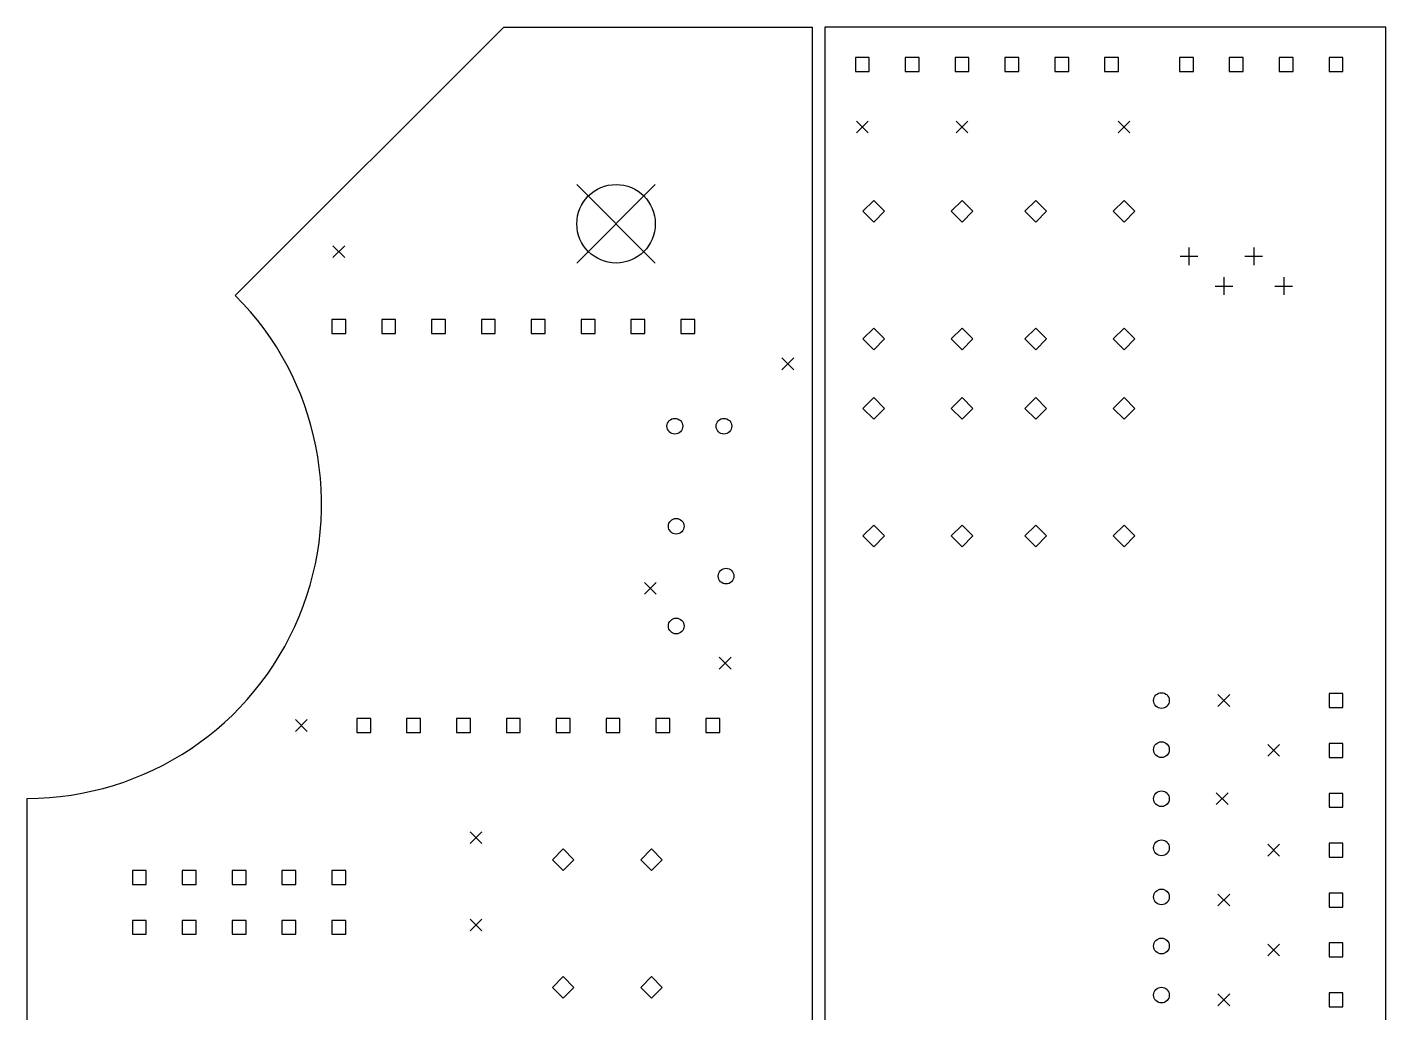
# Model space of a CAD drawing. Extents: x 146 to 218, y -146 to -45.
# Drawn here: x 148.3 to 217.5, y -95.2 to -45 of the extents above; entities that cross this region are included whole.
import ezdxf

# ---------------------------------------------------------------- set-up
doc = ezdxf.new("R2010")
doc.units = 0
doc.layers.add('BLACK', color=7, linetype='CONTINUOUS')

msp = doc.modelspace()

# ---------------------------------------------------------------- linework, layer by layer
at = {"layer": 'BLACK', "linetype": 'CONTINUOUS'}
for p, q in [((158.91, -58.65), (172.57, -45)), ((188.31, -45), (172.57, -45)), ((188.31, -125), (188.31, -45)), ((188.95, -44.99), (188.95, -125)), ((217.525, -44.99), (188.95, -44.99)), ((217.525, -125), (217.525, -44.99)), ((191.209, -46.5414), (190.501, -46.5414)), ((190.501, -46.5414), (190.501, -47.2486)), ((191.209, -47.2486), (191.209, -46.5414)), ((193.749, -46.5414), (193.041, -46.5414)), ((193.041, -46.5414), (193.041, -47.2486)), ((193.749, -47.2486), (193.749, -46.5414)), ((196.289, -46.5414), (195.581, -46.5414)), ((195.581, -46.5414), (195.581, -47.2486)), ((196.289, -47.2486), (196.289, -46.5414)), ((198.829, -46.5414), (198.121, -46.5414)), ((198.121, -46.5414), (198.121, -47.2486)), ((198.829, -47.2486), (198.829, -46.5414)), ((201.369, -46.5414), (200.661, -46.5414)), ((200.661, -46.5414), (200.661, -47.2486)), ((201.369, -47.2486), (201.369, -46.5414)), ((203.909, -46.5414), (203.201, -46.5414)), ((203.201, -46.5414), (203.201, -47.2486)), ((203.909, -47.2486), (203.909, -46.5414)), ((207.719, -46.5414), (207.011, -46.5414)), ((207.011, -46.5414), (207.011, -47.2486)), ((207.719, -47.2486), (207.719, -46.5414)), ((210.259, -46.5414), (209.551, -46.5414)), ((209.551, -46.5414), (209.551, -47.2486)), ((210.259, -47.2486), (210.259, -46.5414)), ((212.799, -46.5414), (212.091, -46.5414)), ((212.091, -46.5414), (212.091, -47.2486)), ((212.799, -47.2486), (212.799, -46.5414)), ((215.339, -46.5414), (214.631, -46.5414)), ((214.631, -46.5414), (214.631, -47.2486)), ((215.339, -47.2486), (215.339, -46.5414)), ((190.501, -47.2486), (191.209, -47.2486)), ((193.041, -47.2486), (193.749, -47.2486)), ((195.581, -47.2486), (196.289, -47.2486)), ((198.121, -47.2486), (198.829, -47.2486)), ((200.661, -47.2486), (201.369, -47.2486)), ((203.201, -47.2486), (203.909, -47.2486)), ((207.011, -47.2486), (207.719, -47.2486)), ((209.551, -47.2486), (210.259, -47.2486)), ((212.091, -47.2486), (212.799, -47.2486)), ((214.631, -47.2486), (215.339, -47.2486)), ((190.555, -49.77), (191.155, -50.37)), ((191.155, -49.77), (190.555, -50.37)), ((195.635, -49.77), (196.235, -50.37)), ((196.235, -49.77), (195.635, -50.37)), ((203.89, -49.77), (204.49, -50.37)), ((204.49, -49.77), (203.89, -50.37)), ((176.31, -53), (180.31, -57)), ((180.31, -53), (176.31, -57)), ((191.435, -53.815), (190.885, -54.365)), ((191.985, -54.365), (191.435, -53.815)), ((195.935, -53.815), (195.385, -54.365)), ((196.485, -54.365), (195.935, -53.815)), ((199.69, -53.815), (199.14, -54.365)), ((200.24, -54.365), (199.69, -53.815)), ((204.19, -53.815), (203.64, -54.365)), ((204.74, -54.365), (204.19, -53.815)), ((190.885, -54.365), (191.435, -54.915)), ((191.435, -54.915), (191.985, -54.365)), ((195.385, -54.365), (195.935, -54.915)), ((195.935, -54.915), (196.485, -54.365)), ((199.14, -54.365), (199.69, -54.915)), ((199.69, -54.915), (200.24, -54.365)), ((203.64, -54.365), (204.19, -54.915)), ((204.19, -54.915), (204.74, -54.365)), ((163.885, -56.12), (164.485, -56.72)), ((164.485, -56.12), (163.885, -56.72)), ((207.045, -56.651), (207.945, -56.651)), ((207.495, -56.201), (207.495, -57.101)), ((210.347, -56.651), (211.247, -56.651)), ((210.797, -56.201), (210.797, -57.101)), ((209.273, -57.725), (209.273, -58.625)), ((212.321, -57.725), (212.321, -58.625)), ((208.823, -58.175), (209.723, -58.175)), ((211.871, -58.175), (212.771, -58.175)), ((164.539, -59.8764), (163.831, -59.8764)), ((163.831, -59.8764), (163.831, -60.5836)), ((164.539, -60.5836), (164.539, -59.8764)), ((167.079, -59.8764), (166.371, -59.8764)), ((166.371, -59.8764), (166.371, -60.5836)), ((167.079, -60.5836), (167.079, -59.8764)), ((169.619, -59.8764), (168.911, -59.8764)), ((168.911, -59.8764), (168.911, -60.5836)), ((169.619, -60.5836), (169.619, -59.8764)), ((172.159, -59.8764), (171.451, -59.8764)), ((171.451, -59.8764), (171.451, -60.5836)), ((172.159, -60.5836), (172.159, -59.8764)), ((174.699, -59.8764), (173.991, -59.8764)), ((173.991, -59.8764), (173.991, -60.5836)), ((174.699, -60.5836), (174.699, -59.8764)), ((177.239, -59.8764), (176.531, -59.8764)), ((176.531, -59.8764), (176.531, -60.5836)), ((177.239, -60.5836), (177.239, -59.8764)), ((179.779, -59.8764), (179.071, -59.8764)), ((179.071, -59.8764), (179.071, -60.5836)), ((179.779, -60.5836), (179.779, -59.8764)), ((182.319, -59.8764), (181.611, -59.8764)), ((181.611, -59.8764), (181.611, -60.5836)), ((182.319, -60.5836), (182.319, -59.8764)), ((163.831, -60.5836), (164.539, -60.5836)), ((166.371, -60.5836), (167.079, -60.5836)), ((168.911, -60.5836), (169.619, -60.5836)), ((171.451, -60.5836), (172.159, -60.5836)), ((173.991, -60.5836), (174.699, -60.5836)), ((176.531, -60.5836), (177.239, -60.5836)), ((179.071, -60.5836), (179.779, -60.5836)), ((181.611, -60.5836), (182.319, -60.5836)), ((191.435, -60.315), (190.885, -60.865)), ((190.885, -60.865), (191.435, -61.415)), ((191.985, -60.865), (191.435, -60.315)), ((191.435, -61.415), (191.985, -60.865)), ((195.935, -60.315), (195.385, -60.865)), ((195.385, -60.865), (195.935, -61.415)), ((196.485, -60.865), (195.935, -60.315)), ((195.935, -61.415), (196.485, -60.865)), ((199.69, -60.315), (199.14, -60.865)), ((199.14, -60.865), (199.69, -61.415)), ((200.24, -60.865), (199.69, -60.315)), ((199.69, -61.415), (200.24, -60.865)), ((204.19, -60.315), (203.64, -60.865)), ((203.64, -60.865), (204.19, -61.415)), ((204.74, -60.865), (204.19, -60.315)), ((204.19, -61.415), (204.74, -60.865)), ((186.76, -61.835), (187.36, -62.435)), ((187.36, -61.835), (186.76, -62.435)), ((191.435, -63.85), (190.885, -64.4)), ((191.985, -64.4), (191.435, -63.85)), ((195.935, -63.85), (195.385, -64.4)), ((196.485, -64.4), (195.935, -63.85)), ((199.69, -63.85), (199.14, -64.4)), ((200.24, -64.4), (199.69, -63.85)), ((204.19, -63.85), (203.64, -64.4)), ((204.74, -64.4), (204.19, -63.85)), ((190.885, -64.4), (191.435, -64.95)), ((191.435, -64.95), (191.985, -64.4)), ((195.385, -64.4), (195.935, -64.95)), ((195.935, -64.95), (196.485, -64.4)), ((199.14, -64.4), (199.69, -64.95)), ((199.69, -64.95), (200.24, -64.4)), ((203.64, -64.4), (204.19, -64.95)), ((204.19, -64.95), (204.74, -64.4)), ((191.435, -70.35), (190.885, -70.9)), ((191.985, -70.9), (191.435, -70.35)), ((195.935, -70.35), (195.385, -70.9)), ((196.485, -70.9), (195.935, -70.35)), ((199.69, -70.35), (199.14, -70.9)), ((200.24, -70.9), (199.69, -70.35)), ((204.19, -70.35), (203.64, -70.9)), ((204.74, -70.9), (204.19, -70.35)), ((190.885, -70.9), (191.435, -71.45)), ((191.435, -71.45), (191.985, -70.9)), ((195.385, -70.9), (195.935, -71.45)), ((195.935, -71.45), (196.485, -70.9)), ((199.14, -70.9), (199.69, -71.45)), ((199.69, -71.45), (200.24, -70.9)), ((203.64, -70.9), (204.19, -71.45)), ((204.19, -71.45), (204.74, -70.9)), ((179.76, -73.265), (180.36, -73.865)), ((180.36, -73.265), (179.76, -73.865)), ((183.57, -77.075), (184.17, -77.675)), ((184.17, -77.075), (183.57, -77.675)), ((208.97, -78.98), (209.57, -79.58)), ((209.57, -78.98), (208.97, -79.58)), ((215.339, -78.9264), (214.631, -78.9264)), ((214.631, -78.9264), (214.631, -79.6336)), ((215.339, -79.6336), (215.339, -78.9264)), ((161.98, -80.25), (162.58, -80.85)), ((162.58, -80.25), (161.98, -80.85)), ((165.809, -80.1964), (165.101, -80.1964)), ((165.101, -80.1964), (165.101, -80.9036)), ((165.809, -80.9036), (165.809, -80.1964)), ((168.349, -80.1964), (167.641, -80.1964)), ((167.641, -80.1964), (167.641, -80.9036)), ((168.349, -80.9036), (168.349, -80.1964)), ((170.889, -80.1964), (170.181, -80.1964)), ((170.181, -80.1964), (170.181, -80.9036)), ((170.889, -80.9036), (170.889, -80.1964)), ((173.429, -80.1964), (172.721, -80.1964)), ((172.721, -80.1964), (172.721, -80.9036)), ((173.429, -80.9036), (173.429, -80.1964)), ((175.969, -80.1964), (175.261, -80.1964)), ((175.261, -80.1964), (175.261, -80.9036)), ((175.969, -80.9036), (175.969, -80.1964)), ((178.509, -80.1964), (177.801, -80.1964)), ((177.801, -80.1964), (177.801, -80.9036)), ((178.509, -80.9036), (178.509, -80.1964)), ((181.049, -80.1964), (180.341, -80.1964)), ((180.341, -80.1964), (180.341, -80.9036)), ((181.049, -80.9036), (181.049, -80.1964)), ((183.589, -80.1964), (182.881, -80.1964)), ((182.881, -80.1964), (182.881, -80.9036)), ((183.589, -80.9036), (183.589, -80.1964)), ((214.631, -79.6336), (215.339, -79.6336)), ((165.101, -80.9036), (165.809, -80.9036)), ((167.641, -80.9036), (168.349, -80.9036)), ((170.181, -80.9036), (170.889, -80.9036)), ((172.721, -80.9036), (173.429, -80.9036)), ((175.261, -80.9036), (175.969, -80.9036)), ((177.801, -80.9036), (178.509, -80.9036)), ((180.341, -80.9036), (181.049, -80.9036)), ((182.881, -80.9036), (183.589, -80.9036)), ((211.51, -81.52), (212.11, -82.12)), ((212.11, -81.52), (211.51, -82.12)), ((215.339, -81.4664), (214.631, -81.4664)), ((214.631, -81.4664), (214.631, -82.1736)), ((215.339, -82.1736), (215.339, -81.4664)), ((214.631, -82.1736), (215.339, -82.1736)), ((148.31, -125), (148.31, -84.26)), ((208.89, -83.98), (209.49, -84.58)), ((209.49, -83.98), (208.89, -84.58)), ((215.339, -84.0064), (214.631, -84.0064)), ((214.631, -84.0064), (214.631, -84.7136)), ((215.339, -84.7136), (215.339, -84.0064)), ((214.631, -84.7136), (215.339, -84.7136)), ((170.87, -85.965), (171.47, -86.565)), ((171.47, -85.965), (170.87, -86.565)), ((175.615, -86.835), (175.065, -87.385)), ((176.165, -87.385), (175.615, -86.835)), ((180.115, -86.835), (179.565, -87.385)), ((180.665, -87.385), (180.115, -86.835)), ((211.51, -86.6), (212.11, -87.2)), ((212.11, -86.6), (211.51, -87.2)), ((215.339, -86.5464), (214.631, -86.5464)), ((214.631, -86.5464), (214.631, -87.2536)), ((215.339, -87.2536), (215.339, -86.5464)), ((175.065, -87.385), (175.615, -87.935)), ((175.615, -87.935), (176.165, -87.385)), ((179.565, -87.385), (180.115, -87.935)), ((180.115, -87.935), (180.665, -87.385)), ((214.631, -87.2536), (215.339, -87.2536)), ((154.379, -87.9339), (153.671, -87.9339)), ((153.671, -87.9339), (153.671, -88.6411)), ((154.379, -88.6411), (154.379, -87.9339)), ((156.919, -87.9339), (156.211, -87.9339)), ((156.211, -87.9339), (156.211, -88.6411)), ((156.919, -88.6411), (156.919, -87.9339)), ((159.459, -87.9339), (158.751, -87.9339)), ((158.751, -87.9339), (158.751, -88.6411)), ((159.459, -88.6411), (159.459, -87.9339)), ((161.999, -87.9339), (161.291, -87.9339)), ((161.291, -87.9339), (161.291, -88.6411)), ((161.999, -88.6411), (161.999, -87.9339)), ((164.539, -87.9339), (163.831, -87.9339)), ((163.831, -87.9339), (163.831, -88.6411)), ((164.539, -88.6411), (164.539, -87.9339)), ((153.671, -88.6411), (154.379, -88.6411)), ((156.211, -88.6411), (156.919, -88.6411)), ((158.751, -88.6411), (159.459, -88.6411)), ((161.291, -88.6411), (161.999, -88.6411)), ((163.831, -88.6411), (164.539, -88.6411)), ((208.97, -89.14), (209.57, -89.74)), ((209.57, -89.14), (208.97, -89.74)), ((215.339, -89.0864), (214.631, -89.0864)), ((214.631, -89.0864), (214.631, -89.7936)), ((215.339, -89.7936), (215.339, -89.0864)), ((214.631, -89.7936), (215.339, -89.7936)), ((154.379, -90.4739), (153.671, -90.4739)), ((153.671, -90.4739), (153.671, -91.1811)), ((154.379, -91.1811), (154.379, -90.4739)), ((156.919, -90.4739), (156.211, -90.4739)), ((156.211, -90.4739), (156.211, -91.1811)), ((156.919, -91.1811), (156.919, -90.4739)), ((159.459, -90.4739), (158.751, -90.4739)), ((158.751, -90.4739), (158.751, -91.1811)), ((159.459, -91.1811), (159.459, -90.4739)), ((161.999, -90.4739), (161.291, -90.4739)), ((161.291, -90.4739), (161.291, -91.1811)), ((161.999, -91.1811), (161.999, -90.4739)), ((164.539, -90.4739), (163.831, -90.4739)), ((163.831, -90.4739), (163.831, -91.1811)), ((164.539, -91.1811), (164.539, -90.4739)), ((170.87, -90.41), (171.47, -91.01)), ((171.47, -90.41), (170.87, -91.01)), ((153.671, -91.1811), (154.379, -91.1811)), ((156.211, -91.1811), (156.919, -91.1811)), ((158.751, -91.1811), (159.459, -91.1811)), ((161.291, -91.1811), (161.999, -91.1811)), ((163.831, -91.1811), (164.539, -91.1811)), ((211.51, -91.68), (212.11, -92.28)), ((212.11, -91.68), (211.51, -92.28)), ((215.339, -91.6264), (214.631, -91.6264)), ((214.631, -91.6264), (214.631, -92.3336)), ((215.339, -92.3336), (215.339, -91.6264)), ((214.631, -92.3336), (215.339, -92.3336)), ((175.615, -93.335), (175.065, -93.885)), ((176.165, -93.885), (175.615, -93.335)), ((180.115, -93.335), (179.565, -93.885)), ((180.665, -93.885), (180.115, -93.335)), ((175.065, -93.885), (175.615, -94.435)), ((175.615, -94.435), (176.165, -93.885)), ((179.565, -93.885), (180.115, -94.435)), ((180.115, -94.435), (180.665, -93.885)), ((208.97, -94.22), (209.57, -94.82)), ((209.57, -94.22), (208.97, -94.82)), ((215.339, -94.1664), (214.631, -94.1664)), ((214.631, -94.1664), (214.631, -94.8736)), ((215.339, -94.8736), (215.339, -94.1664)), ((214.631, -94.8736), (215.339, -94.8736))]:
    msp.add_line(p, q, dxfattribs=at)
at = {"layer": 'BLACK'}
for centre, radius in [((178.31, -55), 2), ((181.305, -65.31), 0.4), ((183.805, -65.31), 0.4), ((181.375, -70.405), 0.4), ((183.915, -72.945), 0.4), ((181.375, -75.485), 0.4), ((206.095, -79.28), 0.4), ((157.81, -80.5), 0.000001), ((206.095, -81.78), 0.4), ((206.095, -84.28), 0.4), ((206.095, -86.78), 0.4), ((206.095, -89.28), 0.4), ((206.095, -91.78), 0.4), ((206.095, -94.28), 0.4)]:
    msp.add_circle(centre, radius, dxfattribs=at)
msp.add_arc((148.31, -69.2613), 14.9987, -90, 45.0306, dxfattribs=at)

doc.saveas('drawing.dxf')
